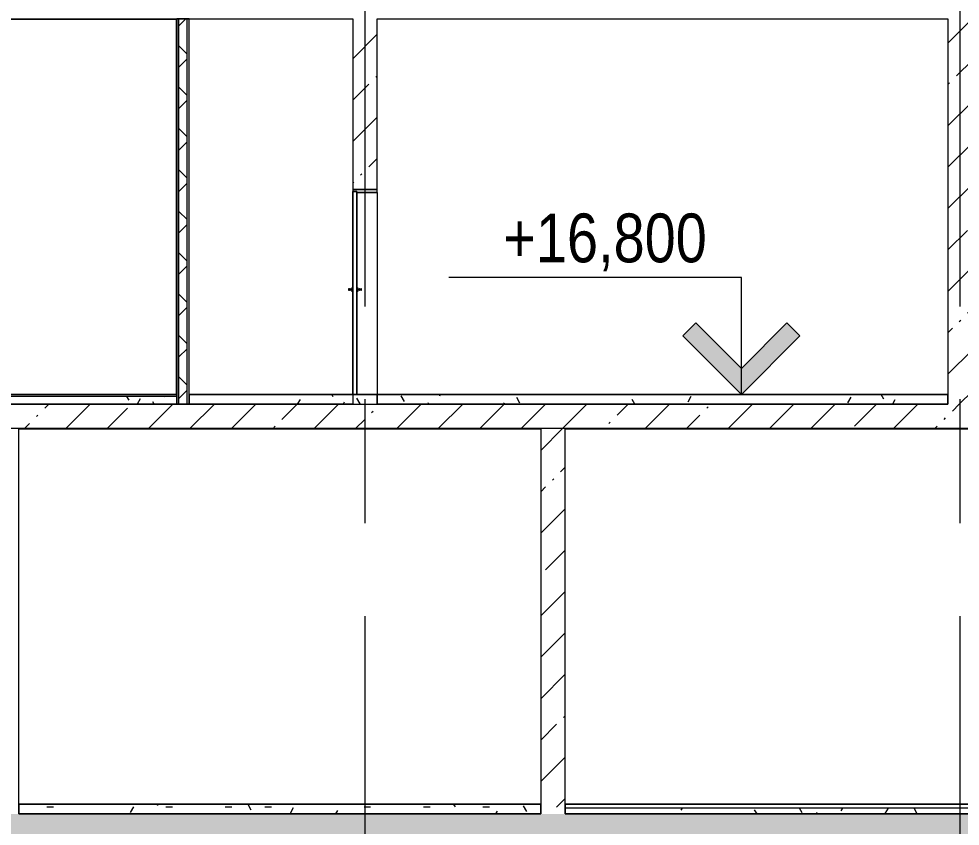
# Model space of a CAD drawing. Header units: millimetres. Extents: x -39507 to 33074, y -24219 to 30962.
# Drawn here: x -13333 to -3683, y 12375 to 20650 of the extents above; entities that cross this region are included whole.
import ezdxf

# ---------------------------------------------------------------- set-up
doc = ezdxf.new("R2010")
doc.units = ezdxf.units.MM
doc.linetypes.add('Осевые', pattern=[6350, 1270, -952.5, 3175, -952.5])
for name, color, linetype, lineweight in [('Высотные отметки', 7, 'Continuous', 9), ('Двери', 7, 'Continuous', 9), ('Каркас_Импост', 7, 'Continuous', 9), ('Общие ребра', 7, 'Continuous', 9), ('Основа _2_-1', 7, 'Continuous', 9), ('Отделка 1 _4_-1', 7, 'Continuous', 9), ('Панель', 7, 'Continuous', 9), ('Перекрытия', 7, 'Continuous', 9), ('Стены', 7, 'Continuous', 9), ('Структура _1_', 7, 'Continuous', 18), ('Штриховка разреза-2', 7, 'Continuous', 9)]:
    doc.layers.add(name, color=color, linetype=linetype, lineweight=lineweight)
doc.layers.add('Оси-3', color=7, linetype='Осевые', lineweight=9, true_color=0xaaaaaa)
doc.styles.add('Arial Narrow', font='ARIALN.TTF', dxfattribs={"height": 500})
pattern_1 = [(45, (-2885.9, 6475), (-424.264, 424.264), [600, -100, 20, -100]), (45, (-2885.9, 6899), (-424.264, 424.264), [])]
pattern_2 = [(0, (-2885.9, 6475), (812.8, 203.2), [67.056, -542.544, 67.056, -542.544, -3251.2]), (0, (-2885.9, 6475), (812.8, 203.2), [-1219.2, 67.056, -1152.144, 67.056, -542.544, -1422.4]), (0, (-2885.9, 6475), (812.8, 203.2), [-3048, 67.056, -339.344, 67.056, -948.944]), (120, (-2581.1, 6576.6), (-582.3764, 602.3054), [67.056, -542.544, 67.056, -3793.744]), (120, (-2581.1, 6576.6), (-582.3764, 602.3054), [-676.656, -542.544, 67.056, -1152.144, -2032]), (120, (-2581.1, 6576.6), (-582.3764, 602.3054), [-2438.4, 67.056, -542.544, 67.056, -1355.344]), (120, (-2581.1, 6576.6), (-582.3764, 602.3054), [-3115.056, -339.344, 67.056, -948.944]), (240, (-2479.5, 6983), (-230.4236, -805.5054), [67.056, -542.544, 67.056, -542.544, -3251.2]), (240, (-2479.5, 6983), (-230.4236, -805.5054), [-1219.2, 67.056, -1152.144, 67.056, -542.544, -1422.4]), (240, (-2479.5, 6983), (-230.4236, -805.5054), [-3048, 67.056, -339.344, 67.056, -948.944])]

# ---------------------------------------------------------------- blocks, each defined once
blk = doc.blocks.new('Дверь - Однопольная - ДВ11_21х9-6240748-Разрез 2-2')
at = {"layer": 'Двери'}
for p, q in [((-9953.4, 17882.5), (-9953.4, 17867.5)), ((-9952.6, 17882.5), (-9952.4, 17882.5)), ((-9952.4, 17867.5), (-9952.6, 17867.5)), ((-9952.4, 17882.5), (-9952.4, 17867.5)), ((-9948, 17882.5), (-9952.4, 17882.5)), ((-9952.4, 17882.5), (-9947.8, 17882.5)), ((-9947.8, 17867.5), (-9952.4, 17867.5)), ((-9952.4, 17867.5), (-9948, 17867.5)), ((-9947.8, 17882.5), (-9939.9, 17882.5)), ((-9947.8, 17867.5), (-9947.8, 17882.5)), ((-9939.9, 17867.5), (-9947.8, 17867.5)), ((-9939.9, 17882.5), (-9936.2, 17882.5)), ((-9936.2, 17882.5), (-9939.9, 17882.5)), ((-9939.9, 17882.5), (-9915.9, 17882.5)), ((-9939.9, 17867.5), (-9939.9, 17882.5)), ((-9939.9, 17867.5), (-9939.9, 17882.5)), ((-9915.9, 17867.5), (-9939.9, 17867.5)), ((-9939.9, 17867.5), (-9936.2, 17867.5)), ((-9936.2, 17867.5), (-9939.9, 17867.5)), ((-9936.2, 17867.5), (-9936.2, 17882.5)), ((-9915.9, 17852.5), (-9915.9, 17897.5)), ((-9915.9, 17897.5), (-9907.9, 17897.5)), ((-9915.9, 17882.5), (-9915.9, 17867.5)), ((-9907.9, 17852.5), (-9915.9, 17852.5)), ((-9907.9, 17897.5), (-9907.9, 17852.5)), ((-9867.9, 17852.5), (-9867.9, 17897.5)), ((-9859.9, 17897.5), (-9867.9, 17897.5)), ((-9867.9, 17852.5), (-9859.9, 17852.5)), ((-9859.9, 17897.5), (-9859.9, 17852.5)), ((-9859.9, 17882.5), (-9835.9, 17882.5)), ((-9859.9, 17867.5), (-9859.9, 17882.5)), ((-9835.9, 17867.5), (-9859.9, 17867.5)), ((-9839.5, 17882.5), (-9839.5, 17867.5)), ((-9835.9, 17882.5), (-9839.5, 17882.5)), ((-9839.5, 17882.5), (-9835.9, 17882.5)), ((-9835.9, 17867.5), (-9839.5, 17867.5)), ((-9839.5, 17867.5), (-9835.9, 17867.5)), ((-9835.9, 17882.5), (-9825.2, 17882.5)), ((-9835.9, 17882.5), (-9835.9, 17867.5)), ((-9835.9, 17882.5), (-9835.9, 17867.5)), ((-9825.2, 17867.5), (-9835.9, 17867.5)), ((-9825.2, 17882.5), (-9820.7, 17882.5)), ((-9825.2, 17882.5), (-9825.2, 17867.5)), ((-9820.7, 17867.5), (-9825.2, 17867.5)), ((-9820.7, 17882.5), (-9825.1, 17882.5)), ((-9825.1, 17867.5), (-9820.7, 17867.5)), ((-9820.7, 17867.5), (-9820.7, 17882.5))]:
    blk.add_line(p, q, dxfattribs=at)
at = {"layer": 'Каркас_Импост'}
for p, q in [((-9657.9, 18900), (-9907.9, 18900)), ((-9907.9, 18900), (-9907.9, 18880)), ((-9907.9, 18880), (-9867.9, 18880)), ((-9907.9, 16800), (-9907.9, 18880)), ((-9867.9, 18880), (-9907.9, 18880)), ((-9867.9, 18880), (-9867.9, 18870)), ((-9867.9, 18880), (-9867.9, 16800)), ((-9867.9, 18870), (-9657.9, 18870)), ((-9657.9, 18870), (-9867.9, 18870)), ((-9867.9, 16800), (-9867.9, 18870)), ((-9657.9, 18870), (-9657.9, 18900)), ((-9657.9, 18870), (-9657.9, 16800)), ((-9867.9, 16800), (-9907.9, 16800)), ((-9657.9, 16800), (-9867.9, 16800))]:
    blk.add_line(p, q, dxfattribs=at)
at = {"layer": 'Панель'}
for p, q in [((-9867.9, 18879), (-9907.9, 18879)), ((-9907.9, 18879), (-9907.9, 16800)), ((-9867.9, 16800), (-9867.9, 18879)), ((-9907.9, 16800), (-9867.9, 16800))]:
    blk.add_line(p, q, dxfattribs=at)
blk = doc.blocks.new('Высотные отметки - Высотная отметка - Стрелка-4455449-Разрез 2-2')
at = {"layer": 'Высотные отметки'}
blk.add_hatch(color=256, dxfattribs=at).paths.add_polyline_path([(-36565.6, -5267.2), (-36098.4, -5734.3), (-35631.2, -5267.2), (-35498.4, -5400), (-36098.4, -6000), (-36698.4, -5400)], flags=0)
for p, q in [((-36098.4, -4800), (-39098.4, -4800)), ((-36098.4, -6000), (-36098.4, -4800)), ((-36565.6, -5267.2), (-36698.4, -5400)), ((-36098.4, -5734.3), (-36565.6, -5267.2)), ((-35631.2, -5267.2), (-36098.4, -5734.3)), ((-35498.4, -5400), (-35631.2, -5267.2)), ((-36698.4, -5400), (-36098.4, -6000)), ((-36098.4, -6000), (-35498.4, -5400)), ((-35002.8, -6000), (-36395.1, -6000))]:
    blk.add_line(p, q, dxfattribs=at)

msp = doc.modelspace()

# ---------------------------------------------------------------- hatches: boundary and pattern name
at = {"layer": 'Штриховка разреза-2'}
h = msp.add_hatch(dxfattribs=at)
h.set_pattern_fill('FP_6', color=256, style=0, pattern_type=2)
h.set_pattern_definition([(45, (-2885.9, 6475), (-212.132, 212.132), []), (135, (-2885.9, 6475), (-212.132, -212.132), [])])
h.paths.add_polyline_path([(-11607.9, 16700), (-11607.9, 20650), (-11692.9, 20650), (-11692.9, 16700)], flags=0)
h = msp.add_hatch(dxfattribs=at)
h.set_pattern_fill('FP_2', color=256, style=0, pattern_type=2)
h.set_pattern_definition(pattern_1)
h.paths.add_polyline_path([(-9907.9, 16700), (-9657.9, 16700), (-9657.9, 16800), (-9907.9, 16800)], flags=0)
h.paths.add_polyline_path([(-9907.9, 18900), (-9657.9, 18900), (-9657.9, 20650), (-9907.9, 20650), (-9907.9, 20405.4)], flags=0)
h = msp.add_hatch(dxfattribs=at)
h.set_pattern_fill('FP_2', color=256, style=0, pattern_type=2)
h.set_pattern_definition(pattern_1)
h.paths.add_polyline_path([(-3557.9, 16700), (-3557.9, 20650), (-3807.9, 20650), (-3807.9, 16700)], flags=0)
h = msp.add_hatch(dxfattribs=at)
h.set_pattern_fill('FP_3', color=256, style=0, pattern_type=2)
h.set_pattern_definition(pattern_2)
h.paths.add_polyline_path([(-10020.8, 16700), (-9657.9, 16700), (-9657.9, 16798), (-11587.9, 16798), (-11587.9, 16700)], flags=0)
h = msp.add_hatch(dxfattribs=at)
h.set_pattern_fill('FP_3', color=256, style=0, pattern_type=2)
h.set_pattern_definition(pattern_2)
h.paths.add_polyline_path([(-9657.9, 16700), (-3807.9, 16700), (-3807.9, 16798), (-9657.9, 16798)], flags=0)
h = msp.add_hatch(dxfattribs=at)
h.set_pattern_fill('FP_2', color=256, style=0, pattern_type=2)
h.set_pattern_definition(pattern_1)
h.paths.add_polyline_path([(-31682.9, 16450), (-29332.9, 16450), (-29332.9, 16700), (-31682.9, 16700), (-31682.9, 16462.1)], flags=0)
h.paths.add_polyline_path([(16067.1, 16450), (16067.1, 16700), (-21832.9, 16700), (-21832.9, 16450), (16063.1, 16450)], flags=0)
h = msp.add_hatch(dxfattribs=at)
h.set_pattern_fill('FP_3', color=256, style=0, pattern_type=2)
h.set_pattern_definition(pattern_2)
h.paths.add_polyline_path([(-12289, 16700), (-11712.9, 16700), (-11712.9, 16780), (-21832.9, 16780), (-21832.9, 16700), (-14557.1, 16700)], flags=0)
h = msp.add_hatch(dxfattribs=at)
h.set_pattern_fill('FP_2', color=256, style=0, pattern_type=2)
h.set_pattern_definition(pattern_1)
h.paths.add_polyline_path([(-7752.6, 12500), (-7732.9, 12500), (-7732.9, 16450), (-7982.9, 16450), (-7982.9, 12500)], flags=0)
h = msp.add_hatch(dxfattribs=at)
h.set_pattern_fill('FP_3', color=256, style=0, pattern_type=2)
h.set_pattern_definition(pattern_2)
h.paths.add_polyline_path([(-13332.9, 12500), (-7982.9, 12500), (-7982.9, 12597.5), (-13332.9, 12597.5)], flags=0)
h = msp.add_hatch(dxfattribs=at)
h.set_pattern_fill('FP_3', color=256, style=0, pattern_type=2)
h.set_pattern_definition(pattern_2)
h.paths.add_polyline_path([(-7732.9, 12500), (342.1, 12500), (342.1, 12560), (-7732.9, 12560)], flags=0)
h = msp.add_hatch(dxfattribs=at)
h.set_pattern_fill('FP_2', color=256, style=0, pattern_type=2)
h.set_pattern_definition(pattern_1)
h.paths.add_polyline_path([(25717.1, 12250), (25717.1, 12500), (23567.1, 12500), (23567.1, 12250), (25702.9, 12250)], flags=0)
h.paths.add_polyline_path([(-31382.9, 12250), (-29332.9, 12250), (-29332.9, 12500), (-31682.9, 12500), (-31682.9, 12250)], flags=0)
h.paths.add_polyline_path([(-21832.9, 12250), (16067.1, 12250), (16067.1, 12500), (-21832.9, 12500)], flags=0)

# ---------------------------------------------------------------- linework, layer by layer
at = {"layer": 'Высотные отметки'}
for p, q in [((-5137, 16800), (-5925.5, 16800)), ((-4591.7, 16800), (-5137, 16800))]:
    msp.add_line(p, q, dxfattribs=at)
at = {"layer": 'Общие ребра'}
for p, q in [((-11692.9, 16700), (-11692.9, 20650)), ((-11607.9, 16700), (-11607.9, 20650)), ((-9907.9, 20645), (-9907.9, 18900)), ((-9657.9, 18900), (-9657.9, 20645)), ((-9657.9, 16798), (-11587.9, 16798)), ((-3807.9, 16798), (-9657.9, 16798)), ((-11712.9, 16780), (-21832.9, 16780)), ((-7982.9, 12597.5), (-13332.9, 12597.5))]:
    msp.add_line(p, q, dxfattribs=at)
at = {"layer": 'Оси-3'}
for p, q in [((-9782.9, -22619.5), (-9782.9, 29000)), ((-3682.9, -22619.5), (-3682.9, 29000))]:
    msp.add_line(p, q, dxfattribs=at)
at = {"layer": 'Основа _2_-1'}
for p, q in [((-11607.9, 20650), (-11692.9, 20650)), ((-11587.9, 16798), (-11587.9, 16700)), ((-9657.9, 16798), (-9657.9, 16700)), ((-9657.9, 16700), (-9657.9, 16798)), ((-3807.9, 16700), (-3807.9, 16798)), ((-21832.9, 16700), (-11712.9, 16700)), ((-11712.9, 16700), (-11712.9, 16780)), ((-11692.9, 16700), (-11607.9, 16700)), ((-11587.9, 16700), (-9657.9, 16700)), ((-9657.9, 16700), (-3807.9, 16700)), ((-13332.9, 12597.5), (-13332.9, 12500)), ((-7982.9, 12500), (-7982.9, 12597.5)), ((-13332.9, 12500), (-7982.9, 12500))]:
    msp.add_line(p, q, dxfattribs=at)
at = {"layer": 'Отделка 1 _4_-1'}
for p, q in [((-11712.9, 20650), (-11712.9, 16700)), ((-11692.9, 20650), (-11712.9, 20650)), ((-11587.9, 20650), (-11607.9, 20650)), ((-11587.9, 16700), (-11587.9, 20650)), ((-11712.9, 16800), (-21832.9, 16800)), ((-11712.9, 16780), (-11712.9, 16800)), ((-9657.9, 16800), (-11587.9, 16800)), ((-11587.9, 16800), (-11587.9, 16798)), ((-3807.9, 16800), (-9657.9, 16800)), ((-9657.9, 16800), (-9657.9, 16798)), ((-9657.9, 16798), (-9657.9, 16800)), ((-3807.9, 16798), (-3807.9, 16800)), ((-11712.9, 16700), (-11692.9, 16700)), ((-11607.9, 16700), (-11587.9, 16700)), ((-7982.9, 12600), (-13332.9, 12600)), ((-13332.9, 12600), (-13332.9, 12597.5)), ((-7982.9, 12597.5), (-7982.9, 12600)), ((342.1, 12600), (-7732.9, 12600)), ((-7732.9, 12600), (-7732.9, 12560))]:
    msp.add_line(p, q, dxfattribs=at)
at = {"layer": 'Перекрытия'}
for p, q in [((-13332.9, 16800), (-11712.9, 16800)), ((-11587.9, 16800), (-11587.9, 16700)), ((-15732.9, 16700), (-9932.9, 16700)), ((-11587.9, 16700), (-13332.9, 16700)), ((-9632.9, 16700), (-3832.9, 16700)), ((-9932.9, 16450), (-15732.9, 16450)), ((-3832.9, 16450), (-9632.9, 16450))]:
    msp.add_line(p, q, dxfattribs=at)
at = {"layer": 'Стены'}
for p, q in [((-13634.9, 20645), (-11714.9, 20645)), ((-11712.9, 20645), (-13330.9, 20645)), ((-11714.9, 16800), (-11714.9, 20645)), ((-9909.9, 20645), (-11587.9, 20645)), ((-3809.9, 20645), (-9655.9, 20645)), ((-9657.9, 18900), (-9907.9, 18900)), ((-13634.9, 16800), (-11714.9, 16800)), ((-13330.9, 16800), (-11712.9, 16800)), ((-11587.9, 16800), (-9909.9, 16800)), ((-9907.9, 16800), (-9657.9, 16800)), ((-9655.9, 16800), (-3809.9, 16800)), ((-7982.9, 16450), (-13332.9, 16450)), ((-7984.9, 16445), (-13330.9, 16445)), ((342.1, 16450), (-7732.9, 16450)), ((340.1, 16445), (-7730.9, 16445)), ((-13330.9, 12600), (-7984.9, 12600)), ((-7730.9, 12600), (340.1, 12600)), ((-13332.9, 12500), (-7982.9, 12500)), ((-7732.9, 12500), (342.1, 12500))]:
    msp.add_line(p, q, dxfattribs=at)
at = {"layer": 'Структура _1_'}
for p, q in [((-21632.9, 20650), (-9907.9, 20650)), ((-9907.9, 20650), (-9907.9, 20645)), ((-9657.9, 20645), (-9657.9, 20650)), ((-9657.9, 20650), (-3807.9, 20650)), ((-3807.9, 20650), (-3807.9, 16700)), ((-9907.9, 18900), (-9657.9, 18900)), ((-9907.9, 16800), (-9907.9, 16700)), ((-9657.9, 16800), (-9907.9, 16800)), ((-9657.9, 16700), (-9657.9, 16800)), ((-9907.9, 16700), (-21632.9, 16700)), ((-3807.9, 16700), (-9657.9, 16700)), ((-13332.9, 16450), (-7982.9, 16450)), ((-13332.9, 12500), (-13332.9, 16450)), ((-7982.9, 16450), (-7982.9, 12500)), ((-7732.9, 16450), (342.1, 16450)), ((-7732.9, 12500), (-7732.9, 16450)), ((-7732.9, 12560), (-7732.9, 12500)), ((342.1, 12560), (-7732.9, 12560)), ((-7982.9, 12500), (-13332.9, 12500)), ((342.1, 12500), (-7732.9, 12500)), ((-7732.9, 12500), (342.1, 12500))]:
    msp.add_line(p, q, dxfattribs=at)

# ---------------------------------------------------------------- block references
at = {"layer": 'Высотные отметки'}
msp.add_blockref('Высотные отметки - Высотная отметка - Стрелка-4455449-Разрез 2-2', (30172.9, 22800), dxfattribs=at)
at = {"layer": 'Двери'}
msp.add_blockref('Дверь - Однопольная - ДВ11_21х9-6240748-Разрез 2-2', (0, 0), dxfattribs=at)

# ---------------------------------------------------------------- texts
at = {"layer": 'Высотные отметки', "insert": (-8366.8, 18654.3), "char_height": 500, "width": 2499.191, "attachment_point": 1, "line_spacing_factor": 0.974696, "style": 'Arial Narrow'}
msp.add_mtext('+16,800', dxfattribs=at)

doc.saveas('drawing.dxf')
